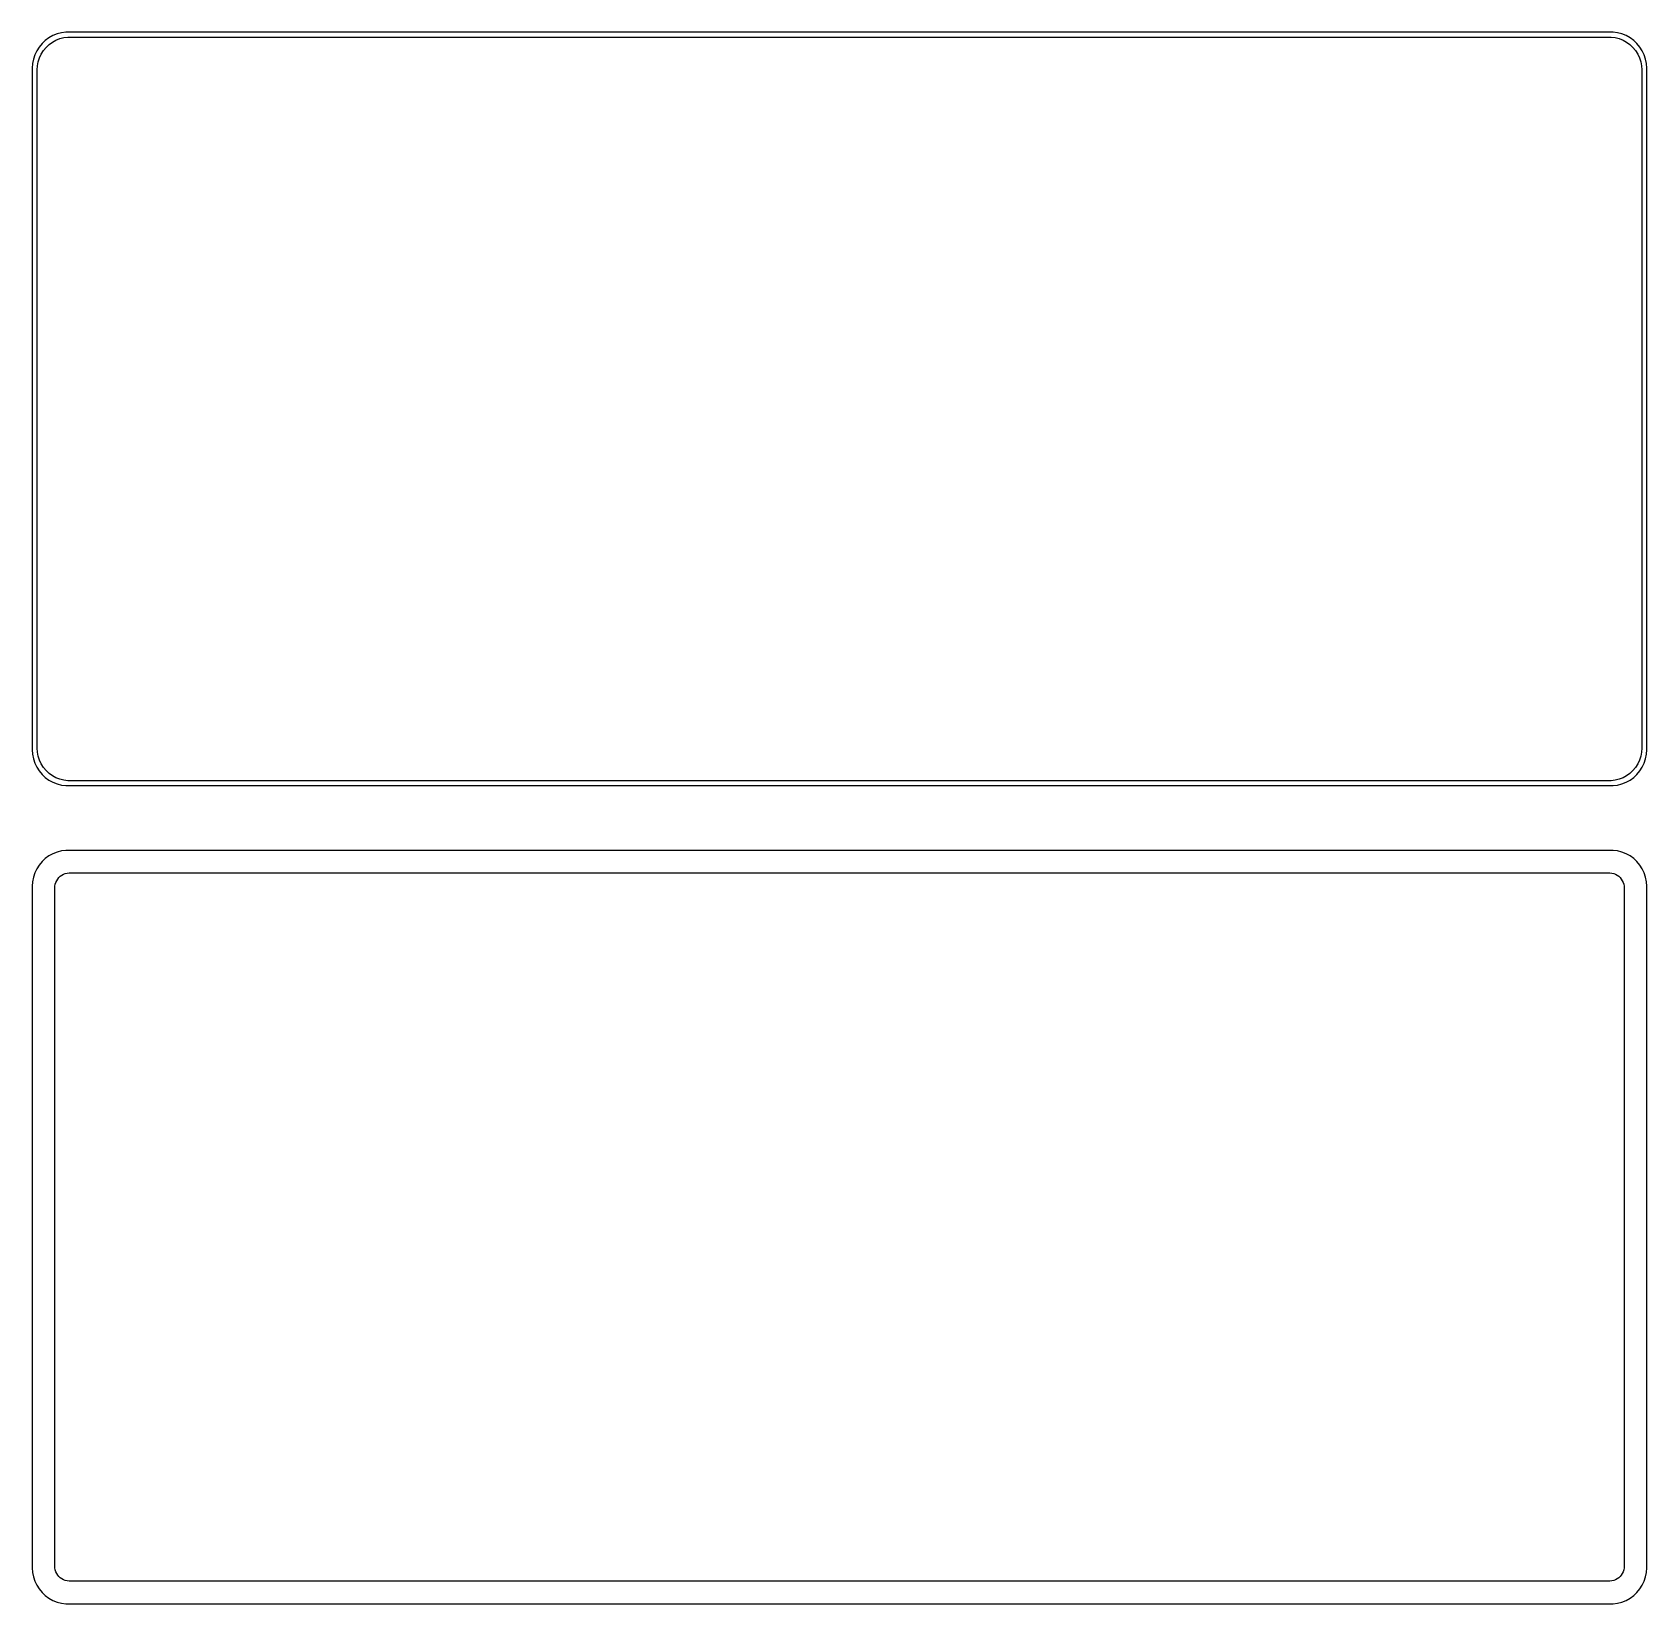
# Model space of a CAD drawing. Header units: metres. Extents: x -112 to 112, y 176 to 394.
import ezdxf

# ---------------------------------------------------------------- set-up
doc = ezdxf.new("R2010")
doc.units = ezdxf.units.M

msp = doc.modelspace()

# ---------------------------------------------------------------- linework, layer by layer
for p, q in [((-109.629, 394.024), (-110.179, 393.722)), ((-109.045, 394.255), (-109.629, 394.024)), ((-108.437, 394.411), (-109.045, 394.255)), ((-107.814, 394.49), (-108.437, 394.411)), ((-108.108, 393.747), (-107.537, 393.819)), ((107.814, 394.49), (-107.814, 394.49)), ((-107.537, 393.819), (107.537, 393.819)), ((107.537, 393.819), (108.108, 393.747)), ((108.437, 394.411), (107.814, 394.49)), ((109.045, 394.255), (108.437, 394.411)), ((109.629, 394.024), (109.045, 394.255)), ((110.179, 393.722), (109.629, 394.024)), ((-111.882, 391.909), (-112.149, 391.341)), ((-111.545, 392.439), (-111.882, 391.909)), ((-111.145, 392.923), (-111.545, 392.439)), ((-111.262, 391.456), (-110.954, 391.941)), ((-110.687, 393.353), (-111.145, 392.923)), ((-110.954, 391.941), (-110.588, 392.384)), ((-110.179, 393.722), (-110.687, 393.353)), ((-110.588, 392.384), (-110.168, 392.778)), ((-110.168, 392.778), (-109.703, 393.116)), ((-109.703, 393.116), (-109.199, 393.393)), ((-109.199, 393.393), (-108.665, 393.604)), ((-108.665, 393.604), (-108.108, 393.747)), ((108.108, 393.747), (108.665, 393.604)), ((108.665, 393.604), (109.199, 393.393)), ((109.199, 393.393), (109.703, 393.116)), ((109.703, 393.116), (110.168, 392.778)), ((110.168, 392.778), (110.588, 392.384)), ((110.687, 393.353), (110.179, 393.722)), ((110.588, 392.384), (110.954, 391.941)), ((111.145, 392.923), (110.687, 393.353)), ((110.954, 391.941), (111.262, 391.456)), ((111.545, 392.439), (111.145, 392.923)), ((111.882, 391.909), (111.545, 392.439)), ((112.149, 391.341), (111.882, 391.909)), ((-112.461, 390.127), (-112.5, 389.5)), ((-112.5, 389.5), (-112.5, 294.5)), ((-112.343, 390.743), (-112.461, 390.127)), ((-112.149, 391.341), (-112.343, 390.743)), ((-111.828, 389.25), (-111.792, 389.824)), ((-111.828, 294.75), (-111.828, 389.25)), ((-111.792, 389.824), (-111.685, 390.389)), ((-111.685, 390.389), (-111.507, 390.935)), ((-111.507, 390.935), (-111.262, 391.456)), ((111.262, 391.456), (111.507, 390.935)), ((111.507, 390.935), (111.685, 390.389)), ((111.685, 390.389), (111.792, 389.824)), ((111.792, 389.824), (111.828, 389.25)), ((111.828, 389.25), (111.828, 294.75)), ((112.343, 390.743), (112.149, 391.341)), ((112.461, 390.127), (112.343, 390.743)), ((112.5, 389.5), (112.461, 390.127)), ((112.5, 294.5), (112.5, 389.5)), ((-111.792, 294.176), (-111.828, 294.75)), ((111.828, 294.75), (111.792, 294.176)), ((-112.5, 294.5), (-112.461, 293.873)), ((-112.461, 293.873), (-112.343, 293.257)), ((-112.343, 293.257), (-112.149, 292.659)), ((-112.149, 292.659), (-111.882, 292.091)), ((-111.685, 293.611), (-111.792, 294.176)), ((-111.507, 293.065), (-111.685, 293.611)), ((-111.262, 292.544), (-111.507, 293.065)), ((-110.954, 292.059), (-111.262, 292.544)), ((111.262, 292.544), (110.954, 292.059)), ((111.507, 293.065), (111.262, 292.544)), ((111.685, 293.611), (111.507, 293.065)), ((111.792, 294.176), (111.685, 293.611)), ((111.882, 292.091), (112.149, 292.659)), ((112.149, 292.659), (112.343, 293.257)), ((112.343, 293.257), (112.461, 293.873)), ((112.461, 293.873), (112.5, 294.5)), ((-111.882, 292.091), (-111.545, 291.561)), ((-111.545, 291.561), (-111.145, 291.077)), ((-111.145, 291.077), (-110.687, 290.647)), ((-110.588, 291.616), (-110.954, 292.059)), ((-110.687, 290.647), (-110.179, 290.278)), ((-110.168, 291.222), (-110.588, 291.616)), ((-110.179, 290.278), (-109.629, 289.976)), ((-109.703, 290.884), (-110.168, 291.222)), ((-109.199, 290.607), (-109.703, 290.884)), ((-108.665, 290.396), (-109.199, 290.607)), ((-108.108, 290.253), (-108.665, 290.396)), ((-107.537, 290.181), (-108.108, 290.253)), ((108.108, 290.253), (107.537, 290.181)), ((108.665, 290.396), (108.108, 290.253)), ((109.199, 290.607), (108.665, 290.396)), ((109.703, 290.884), (109.199, 290.607)), ((109.629, 289.976), (110.179, 290.278)), ((110.168, 291.222), (109.703, 290.884)), ((110.588, 291.616), (110.168, 291.222)), ((110.179, 290.278), (110.687, 290.647)), ((110.954, 292.059), (110.588, 291.616)), ((110.687, 290.647), (111.145, 291.077)), ((111.145, 291.077), (111.545, 291.561)), ((111.545, 291.561), (111.882, 292.091)), ((-109.629, 289.976), (-109.045, 289.745)), ((-109.045, 289.745), (-108.437, 289.589)), ((-108.437, 289.589), (-107.814, 289.51)), ((-107.814, 289.51), (107.814, 289.51)), ((107.537, 290.181), (-107.537, 290.181)), ((107.814, 289.51), (108.437, 289.589)), ((108.437, 289.589), (109.045, 289.745)), ((109.045, 289.745), (109.629, 289.976)), ((-110.687, 279.353), (-111.145, 278.923)), ((-110.179, 279.722), (-110.687, 279.353)), ((-109.629, 280.024), (-110.179, 279.722)), ((-109.045, 280.255), (-109.629, 280.024)), ((-108.437, 280.411), (-109.045, 280.255)), ((-107.814, 280.49), (-108.437, 280.411)), ((107.814, 280.49), (-107.814, 280.49)), ((108.437, 280.411), (107.814, 280.49)), ((109.045, 280.255), (108.437, 280.411)), ((109.629, 280.024), (109.045, 280.255)), ((110.179, 279.722), (109.629, 280.024)), ((110.687, 279.353), (110.179, 279.722)), ((111.145, 278.923), (110.687, 279.353)), ((-112.149, 277.341), (-112.343, 276.743)), ((-111.882, 277.909), (-112.149, 277.341)), ((-111.545, 278.439), (-111.882, 277.909)), ((-111.145, 278.923), (-111.545, 278.439)), ((-108.788, 276.694), (-108.595, 276.875)), ((-108.595, 276.875), (-108.38, 277.031)), ((-108.38, 277.031), (-108.148, 277.159)), ((-108.148, 277.159), (-107.902, 277.256)), ((-107.902, 277.256), (-107.645, 277.322)), ((-107.645, 277.322), (-107.382, 277.355)), ((-107.382, 277.355), (107.382, 277.355)), ((107.382, 277.355), (107.645, 277.322)), ((107.645, 277.322), (107.902, 277.256)), ((107.902, 277.256), (108.148, 277.159)), ((108.148, 277.159), (108.38, 277.031)), ((108.38, 277.031), (108.595, 276.875)), ((108.595, 276.875), (108.788, 276.694)), ((111.545, 278.439), (111.145, 278.923)), ((111.882, 277.909), (111.545, 278.439)), ((112.149, 277.341), (111.882, 277.909)), ((112.343, 276.743), (112.149, 277.341)), ((-112.461, 276.127), (-112.5, 275.5)), ((-112.5, 275.5), (-112.5, 180.5)), ((-112.343, 276.743), (-112.461, 276.127)), ((-109.36, 275.25), (-109.343, 275.514)), ((-109.36, 180.75), (-109.36, 275.25)), ((-109.343, 275.514), (-109.293, 275.775)), ((-109.293, 275.775), (-109.211, 276.027)), ((-109.211, 276.027), (-109.099, 276.266)), ((-109.099, 276.266), (-108.957, 276.49)), ((-108.957, 276.49), (-108.788, 276.694)), ((108.788, 276.694), (108.957, 276.49)), ((108.957, 276.49), (109.099, 276.266)), ((109.099, 276.266), (109.211, 276.027)), ((109.211, 276.027), (109.293, 275.775)), ((109.293, 275.775), (109.343, 275.514)), ((109.343, 275.514), (109.36, 275.25)), ((109.36, 275.25), (109.36, 180.75)), ((112.461, 276.127), (112.343, 276.743)), ((112.5, 275.5), (112.461, 276.127)), ((112.5, 180.5), (112.5, 275.5)), ((-112.5, 180.5), (-112.461, 179.873)), ((-109.343, 180.486), (-109.36, 180.75)), ((-109.293, 180.225), (-109.343, 180.486)), ((-109.211, 179.973), (-109.293, 180.225)), ((109.293, 180.225), (109.211, 179.973)), ((109.343, 180.486), (109.293, 180.225)), ((109.36, 180.75), (109.343, 180.486)), ((112.461, 179.873), (112.5, 180.5)), ((-112.461, 179.873), (-112.343, 179.257)), ((-112.343, 179.257), (-112.149, 178.659)), ((-112.149, 178.659), (-111.882, 178.091)), ((-111.882, 178.091), (-111.545, 177.561)), ((-109.099, 179.734), (-109.211, 179.973)), ((-108.957, 179.51), (-109.099, 179.734)), ((-108.788, 179.306), (-108.957, 179.51)), ((-108.595, 179.125), (-108.788, 179.306)), ((-108.38, 178.969), (-108.595, 179.125)), ((-108.148, 178.841), (-108.38, 178.969)), ((-107.902, 178.744), (-108.148, 178.841)), ((-107.645, 178.678), (-107.902, 178.744)), ((-107.382, 178.645), (-107.645, 178.678)), ((107.382, 178.645), (-107.382, 178.645)), ((107.645, 178.678), (107.382, 178.645)), ((107.902, 178.744), (107.645, 178.678)), ((108.148, 178.841), (107.902, 178.744)), ((108.38, 178.969), (108.148, 178.841)), ((108.595, 179.125), (108.38, 178.969)), ((108.788, 179.306), (108.595, 179.125)), ((108.957, 179.51), (108.788, 179.306)), ((109.099, 179.734), (108.957, 179.51)), ((109.211, 179.973), (109.099, 179.734)), ((111.545, 177.561), (111.882, 178.091)), ((111.882, 178.091), (112.149, 178.659)), ((112.149, 178.659), (112.343, 179.257)), ((112.343, 179.257), (112.461, 179.873)), ((-111.545, 177.561), (-111.145, 177.077)), ((-111.145, 177.077), (-110.687, 176.647)), ((-110.687, 176.647), (-110.179, 176.278)), ((-110.179, 176.278), (-109.629, 175.976)), ((-109.629, 175.976), (-109.045, 175.745)), ((-109.045, 175.745), (-108.437, 175.589)), ((-108.437, 175.589), (-107.814, 175.51)), ((-107.814, 175.51), (107.814, 175.51)), ((107.814, 175.51), (108.437, 175.589)), ((108.437, 175.589), (109.045, 175.745)), ((109.045, 175.745), (109.629, 175.976)), ((109.629, 175.976), (110.179, 176.278)), ((110.179, 176.278), (110.687, 176.647)), ((110.687, 176.647), (111.145, 177.077)), ((111.145, 177.077), (111.545, 177.561))]:
    msp.add_line(p, q)

doc.saveas('drawing.dxf')
